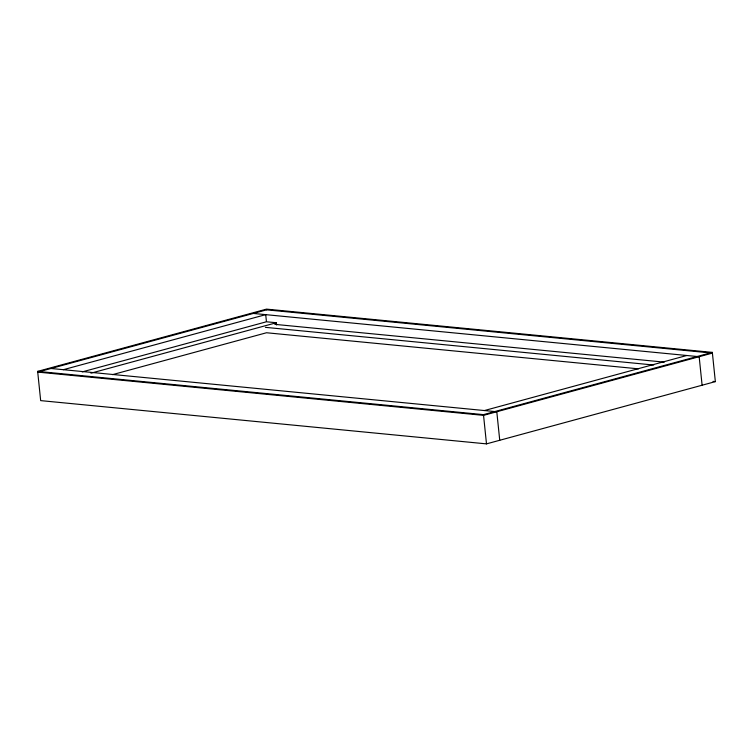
<?xml version="1.0" encoding="UTF-8"?>
<svg xmlns="http://www.w3.org/2000/svg" width="753" height="753" viewBox="0 0 753 753"><rect width="100%" height="100%" fill="white"/><g stroke="black" fill="none" stroke-linecap="round" stroke-linejoin="round"><path stroke-width="1.13" d="M37.65 371.38L266.506 309.125L712.329 352.385L715.35 381.62L486.494 443.875L40.671 400.615L37.65 371.38L483.473 414.639L712.329 352.385M63.356 369.695L265.715 314.641L266.421 321.493M82.181 371.907L266.449 321.776L276.36 322.736L276.586 324.929M90.953 373.177L276.36 322.736M112.508 374.646L266.506 332.751L638.497 368.838M484.414 410.545L686.774 355.501M253.328 313.446L699.16 356.696L702.107 385.216M274.826 324.355L664.306 362.137M265.395 327.348L653.708 365.026M713.006 381.385L715.35 381.62M50.969 368.49L496.792 411.75L499.738 440.27M483.473 414.639L486.494 443.875M266.571 309.841L37.725 372.095L483.548 415.355L712.404 353.101L266.571 309.841"/></g></svg>
